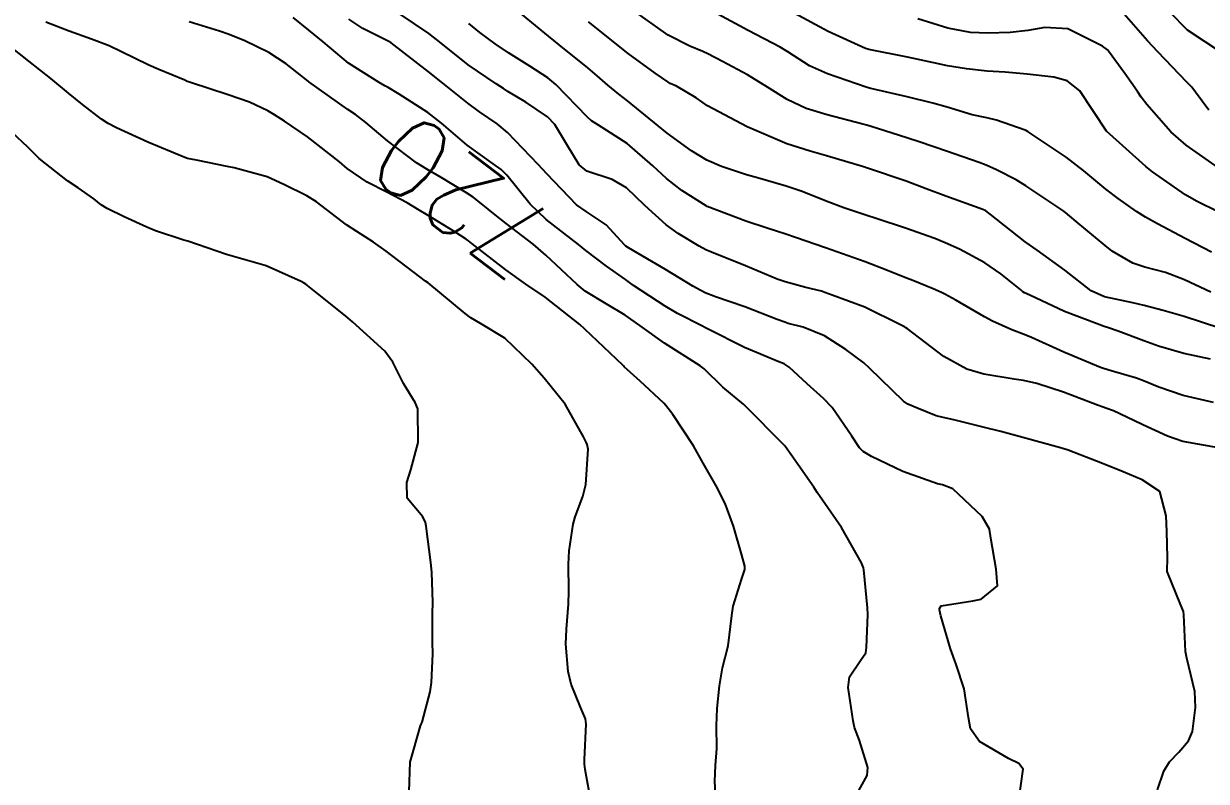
# Model space of a CAD drawing. Header units: metres. Extents: x 298520 to 308411, y 7433745 to 7450750.
# Drawn here: x 299978.7 to 300037.9, y 7449458.7 to 7449496.6 of the extents above; entities that cross this region are included whole.
import ezdxf
from ezdxf.enums import TextEntityAlignment as Align

# ---------------------------------------------------------------- set-up
doc = ezdxf.new("R2010")
doc.units = ezdxf.units.M
doc.header["$LTSCALE"] = 10
for name, color, linetype in [('Cotas', 45, 'Continuous'), ('Curvas de Nivel 1m', 11, 'Continuous'), ('Curvas de Nivel 5m', 15, 'Continuous')]:
    doc.layers.add(name, color=color, linetype=linetype)
doc.styles.add('Style-STANDARD', font='STANDARD.shx')

msp = doc.modelspace()

# ---------------------------------------------------------------- linework, layer by layer
at = {"layer": 'Curvas de Nivel 1m', "flags": 128}
for points, elevation in [([(300038.14, 7449483.207), (300036.819, 7449483.827), (300035.865, 7449484.187), (300034.825, 7449484.462), (300034.236, 7449484.658), (300033.194, 7449485.265), (300032.837, 7449485.535), (300031.4, 7449486.739), (300030.861, 7449487.191), (300030.726, 7449487.291), (300028.875, 7449488.523), (300028.385, 7449488.824), (300027.397, 7449489.332), (300026.886, 7449489.555), (300026.538, 7449489.694), (300024.896, 7449490.263), (300023.576, 7449490.706), (300022.906, 7449490.931), (300021.437, 7449491.405), (300020.914, 7449491.563), (300020.707, 7449491.62), (300018.919, 7449492.079), (300017.872, 7449492.396), (300016.927, 7449492.845), (300015.933, 7449493.47), (300014.939, 7449494.081), (300013.681, 7449494.757), (300012.949, 7449495.131), (300012.692, 7449495.246), (300012.04, 7449495.514), (300010.961, 7449496.079), (300009.18, 7449497.348)], 727), ([(300038.178, 7449485.207), (300036.843, 7449485.887), (300035.461, 7449486.627), (300034.859, 7449486.959), (300034.408, 7449487.247), (300033.498, 7449487.89), (300032.874, 7449488.369), (300031.779, 7449489.281), (300030.893, 7449489.966), (300028.984, 7449491.237), (300028.912, 7449491.277), (300028.831, 7449491.311), (300027.409, 7449491.824), (300026.919, 7449491.929), (300026.179, 7449492.089), (300024.924, 7449492.466), (300024.221, 7449492.666), (300022.929, 7449492.977), (300021.107, 7449493.408), (300020.933, 7449493.451), (300020.875, 7449493.469), (300018.94, 7449494.129), (300018.042, 7449494.541), (300016.951, 7449495.236), (300016.573, 7449495.464), (300014.965, 7449496.303), (300013.235, 7449497.242)], 728), ([(300038.038, 7449492.317), (300037.375, 7449493.213), (300037.183, 7449493.463), (300036.938, 7449493.723), (300035.489, 7449495.235), (300034.961, 7449495.79), (300033.676, 7449497.26)], 731), ([(300038.69, 7449495.194), (300036.969, 7449496.325), (300036.08, 7449497.229)], 732), ([(300013.366, 7449457.497), (300013.3, 7449458.719), (300013.326, 7449459.498), (300013.399, 7449460.355), (300013.388, 7449461.497), (300013.417, 7449462.353), (300013.537, 7449463.496), (300013.688, 7449464.392), (300013.964, 7449465.49), (300014.142, 7449467.011), (300014.212, 7449467.486), (300014.636, 7449468.811), (300014.797, 7449469.323), (300014.792, 7449469.479), (300014.651, 7449470.042), (300014.234, 7449471.487), (300013.819, 7449472.628), (300013.362, 7449473.5), (300012.71, 7449474.647), (300012.224, 7449475.515), (300011.188, 7449477.076), (300010.847, 7449477.529), (300010.744, 7449477.644), (300009.555, 7449478.742), (300008.762, 7449479.471), (300008.722, 7449479.51), (300008.683, 7449479.551), (300006.789, 7449481.346), (300006.533, 7449481.583), (300004.806, 7449482.946), (300003.826, 7449483.61), (300002.824, 7449484.326), (300001.126, 7449485.646), (300000.965, 7449485.769), (300000.845, 7449485.857), (300000.281, 7449486.223), (299998.857, 7449487.085), (299998.494, 7449487.31), (299997.896, 7449487.68), (299996.868, 7449488.21), (299995.882, 7449488.714), (299994.88, 7449489.402), (299994.493, 7449489.724), (299992.902, 7449490.98), (299991.741, 7449491.758), (299991.238, 7449492.087), (299990.918, 7449492.289), (299989.986, 7449492.716), (299988.926, 7449493.076), (299987.042, 7449493.698), (299986.932, 7449493.736), (299986.879, 7449493.758), (299986.749, 7449493.813), (299985.455, 7449494.346), (299984.944, 7449494.576), (299983.551, 7449495.257), (299982.958, 7449495.531), (299982.078, 7449495.869), (299980.967, 7449496.272), (299979.798, 7449496.724)], 719), ([(300028.506, 7449457.654), (300028.74, 7449459.317), (300028.527, 7449459.607), (300027.996, 7449459.86), (300026.544, 7449460.713), (300026.103, 7449461.344), (300025.995, 7449461.909), (300025.785, 7449463.348), (300025.376, 7449464.568), (300025.099, 7449465.355), (300024.619, 7449467.004), (300024.553, 7449467.292), (300024.548, 7449467.361), (300024.624, 7449467.503), (300026.215, 7449467.756), (300026.628, 7449467.829), (300027.46, 7449468.507), (300027.387, 7449469.333), (300027.12, 7449470.881), (300027.053, 7449471.336), (300026.679, 7449471.973), (300025.208, 7449473.355), (300024.696, 7449473.55), (300024.452, 7449473.609), (300022.705, 7449474.222), (300021.137, 7449474.985), (300020.72, 7449475.234), (300020.541, 7449475.412), (300020.155, 7449475.989), (300019.174, 7449477.426), (300018.747, 7449477.886), (300017.928, 7449478.616), (300017.018, 7449479.456), (300016.765, 7449479.617), (300016.51, 7449479.719), (300014.777, 7449480.433), (300012.925, 7449481.365), (300012.792, 7449481.439), (300012.678, 7449481.502), (300011.421, 7449482.143), (300010.803, 7449482.501), (300009.225, 7449483.546), (300008.817, 7449483.836), (300007.877, 7449484.514), (300006.839, 7449485.287), (300006.461, 7449485.584), (300004.855, 7449486.839), (300004.041, 7449487.608), (300002.877, 7449489.062), (300002.602, 7449489.346), (300002.189, 7449489.63), (300000.897, 7449490.57), (299999.608, 7449491.663), (299998.918, 7449492.205), (299997.49, 7449493.122), (299996.931, 7449493.45), (299996.777, 7449493.538), (299996.482, 7449493.697), (299994.947, 7449494.668), (299993.674, 7449495.733), (299992.969, 7449496.323), (299992.182, 7449496.959)], 721), ([(300035.463, 7449458.281), (300035.777, 7449459.227), (300036.067, 7449459.688), (300036.537, 7449460.181), (300037.023, 7449460.738), (300037.211, 7449461.213), (300037.365, 7449462.412), (300037.34, 7449463.212), (300036.933, 7449464.881), (300036.87, 7449465.217), (300036.792, 7449467.048), (300036.76, 7449467.219), (300036.626, 7449467.54), (300035.953, 7449469.227), (300035.961, 7449469.919), (300035.928, 7449471.227), (300035.895, 7449472.013), (300035.582, 7449473.231), (300034.701, 7449473.802), (300033.753, 7449474.209), (300032.713, 7449474.618), (300030.996, 7449475.287), (300030.724, 7449475.38), (300030.603, 7449475.412), (300028.729, 7449475.922), (300027.626, 7449476.221), (300026.734, 7449476.439), (300025.273, 7449476.819), (300024.739, 7449476.93), (300024.384, 7449477.01), (300023.484, 7449477.379), (300022.962, 7449477.604), (300022.747, 7449477.75), (300021.048, 7449479.407), (300020.767, 7449479.658), (300019.861, 7449480.335), (300018.787, 7449481.016), (300017.72, 7449481.446), (300016.975, 7449481.638), (300016.795, 7449481.694), (300016.416, 7449481.844), (300014.803, 7449482.469), (300013.333, 7449482.969), (300012.81, 7449483.178), (300012.592, 7449483.284), (300012.193, 7449483.509), (300010.825, 7449484.338), (300008.967, 7449485.423), (300008.842, 7449485.502), (300008.79, 7449485.551), (300007.859, 7449486.571), (300006.86, 7449487.25), (300006.377, 7449487.585), (300004.878, 7449489.125), (300004.449, 7449489.604), (300002.907, 7449491.199), (300002.388, 7449491.628), (300001.514, 7449492.236), (300000.923, 7449492.667), (299999.681, 7449493.663), (299998.942, 7449494.257), (299997.086, 7449495.689), (299996.964, 7449495.762), (299995.667, 7449496.406), (299994.975, 7449496.88)], 722), ([(300038.514, 7449475.413), (300036.728, 7449475.733), (300035.968, 7449475.99), (300034.736, 7449476.558), (300034.279, 7449476.787), (300033.259, 7449477.262), (300032.877, 7449477.401), (300032.745, 7449477.449), (300032.464, 7449477.555), (300030.752, 7449478.194), (300029.424, 7449478.635), (300028.758, 7449478.78), (300028.282, 7449478.841), (300026.76, 7449479.094), (300025.924, 7449479.348), (300024.772, 7449479.98), (300022.921, 7449481.388), (300022.844, 7449481.44), (300022.794, 7449481.467), (300022.631, 7449481.556), (300020.803, 7449482.451), (300019.177, 7449483.059), (300018.811, 7449483.194), (300018.631, 7449483.253), (300017.847, 7449483.444), (300016.817, 7449483.725), (300016.42, 7449483.863), (300014.829, 7449484.523), (300013.137, 7449485.199), (300012.84, 7449485.326), (300012.505, 7449485.505), (300011.467, 7449486.139), (300010.853, 7449486.577), (300009.788, 7449487.541), (300008.872, 7449488.423), (300008.154, 7449488.839), (300006.88, 7449489.269), (300006.502, 7449489.584), (300005.892, 7449490.596), (300005.287, 7449491.596), (300004.917, 7449491.986), (300003.824, 7449492.711), (300002.929, 7449493.253), (300002.705, 7449493.397), (300002.35, 7449493.629), (300000.947, 7449494.586), (299999.585, 7449495.664), (299998.968, 7449496.147), (299997.533, 7449497.129)], 723), ([(300038.269, 7449477.684), (300036.751, 7449478.033), (300035.534, 7449478.454), (300034.758, 7449478.77), (300034.406, 7449478.891), (300033.141, 7449479.264), (300032.765, 7449479.376), (300032.603, 7449479.434), (300030.777, 7449480.198), (300029.161, 7449480.933), (300028.79, 7449481.091), (300028.176, 7449481.319), (300027.209, 7449481.745), (300026.799, 7449481.973), (300025.358, 7449482.804), (300024.81, 7449483.107), (300024.642, 7449483.193), (300024.238, 7449483.369), (300023.219, 7449483.786), (300022.818, 7449483.937), (300021.941, 7449484.284), (300020.833, 7449484.731), (300018.843, 7449485.43), (300017.337, 7449485.941), (300016.849, 7449486.112), (300015.914, 7449486.407), (300014.856, 7449486.758), (300012.92, 7449487.499), (300012.863, 7449487.529), (300011.647, 7449488.294), (300010.877, 7449488.892), (300010.189, 7449489.537), (300008.899, 7449490.642), (300007.47, 7449491.572), (300007.127, 7449491.789), (300006.917, 7449491.969), (300005.334, 7449493.596), (300004.938, 7449493.927), (300004.04, 7449494.515), (300002.956, 7449495.189), (300002.291, 7449495.63), (300001.53, 7449496.203), (300000.973, 7449496.661)], 724), ([(300038.589, 7449481.408), (300036.801, 7449481.992), (300035.753, 7449482.281), (300034.806, 7449482.539), (300034.228, 7449482.669), (300032.81, 7449482.968), (300032.15, 7449483.277), (300030.823, 7449484.303), (300029.433, 7449485.304), (300028.839, 7449485.73), (300027.084, 7449487.112), (300026.862, 7449487.271), (300026.724, 7449487.341), (300024.869, 7449488.008), (300023.883, 7449488.384), (300022.877, 7449488.755), (300020.95, 7449489.409), (300020.883, 7449489.431), (300020.855, 7449489.439), (300018.892, 7449490.036), (300018.078, 7449490.26), (300016.901, 7449490.639), (300014.913, 7449491.48), (300012.923, 7449492.538), (300012.359, 7449492.94), (300011.384, 7449493.523), (300011.063, 7449493.657), (300010.935, 7449493.729), (300010.314, 7449494.161), (300008.949, 7449495.153), (300008.729, 7449495.332), (300008.458, 7449495.557), (300006.97, 7449496.731)], 726), ([(300038.544, 7449487.203), (300037.417, 7449487.761), (300036.872, 7449488.084), (300035.209, 7449489.237), (300034.887, 7449489.496), (300032.913, 7449491.27), (300031.569, 7449493.284), (300030.938, 7449493.787), (300030.273, 7449493.963), (300028.941, 7449494.121), (300027.831, 7449494.216), (300026.942, 7449494.274), (300025.906, 7449494.388), (300024.945, 7449494.541), (300024.256, 7449494.68), (300022.949, 7449494.978), (300021.001, 7449495.361), (300020.953, 7449495.374), (300020.845, 7449495.411), (300018.965, 7449496.254), (300017.269, 7449497.165)], 729), ([(300007.112, 7449457.571), (300006.804, 7449459.301), (300006.768, 7449459.576), (300006.765, 7449459.806), (300006.85, 7449461.576), (300006.816, 7449461.836), (300006.561, 7449462.428), (300006.098, 7449463.585), (300005.951, 7449464.218), (300005.84, 7449465.588), (300005.866, 7449466.332), (300005.971, 7449467.587), (300005.985, 7449468.234), (300005.965, 7449469.587), (300006, 7449470.246), (300006.205, 7449471.585), (300006.301, 7449471.96), (300006.687, 7449472.982), (300006.843, 7449473.578), (300006.946, 7449475.35), (300006.906, 7449475.577), (300006.848, 7449475.702), (300006.727, 7449475.968), (300005.795, 7449477.589), (300004.756, 7449478.903), (300004.138, 7449479.606), (300002.782, 7449480.895), (300001.565, 7449481.638), (300001.075, 7449481.925), (300000.798, 7449482.131), (299998.942, 7449483.669), (299998.814, 7449483.762), (299998.52, 7449483.972), (299996.836, 7449485.25), (299996.209, 7449485.706), (299995.371, 7449486.235), (299994.851, 7449486.576), (299993.341, 7449487.735), (299992.866, 7449488.035), (299991.71, 7449488.596), (299990.875, 7449488.984), (299989.23, 7449489.436), (299988.88, 7449489.49), (299987.337, 7449489.805), (299986.884, 7449489.903), (299986.757, 7449489.939), (299984.896, 7449490.706), (299983.331, 7449491.431), (299982.91, 7449491.651), (299982.587, 7449491.865), (299981.635, 7449492.594), (299980.926, 7449493.165), (299980.047, 7449493.899), (299978.946, 7449494.773), (299977.473, 7449495.925)], 718), ([(299997.989, 7449458.2), (299998.04, 7449459.677), (299998.551, 7449461.487), (299998.614, 7449461.608), (299998.638, 7449461.669), (299999.034, 7449463.2), (299999.112, 7449463.665), (299999.169, 7449465.09), (299999.161, 7449465.664), (299999.162, 7449467.12), (299999.179, 7449467.664), (299999.123, 7449469.188), (299999.068, 7449469.666), (299998.848, 7449471.491), (299998.813, 7449471.669), (299998.676, 7449471.953), (299997.886, 7449472.883), (299997.88, 7449473.682), (299998.072, 7449474.31), (299998.443, 7449475.674), (299998.425, 7449477.36), (299998.286, 7449477.677), (299997.704, 7449478.637), (299997.179, 7449479.694), (299996.771, 7449480.245), (299995.144, 7449481.716), (299994.796, 7449482.015), (299993.404, 7449483.137), (299992.812, 7449483.598), (299992.728, 7449483.657), (299992.588, 7449483.743), (299990.824, 7449484.529), (299989.78, 7449484.829), (299988.833, 7449485.097), (299986.9, 7449485.751), (299986.842, 7449485.769), (299986.701, 7449485.812), (299985.283, 7449486.269), (299984.849, 7449486.452), (299983.722, 7449486.983), (299982.858, 7449487.389), (299982.568, 7449487.573), (299982.201, 7449487.87), (299981.417, 7449488.43), (299980.872, 7449488.782), (299979.466, 7449489.904), (299978.891, 7449490.457), (299977.31, 7449491.926)], 717)]:
    msp.add_lwpolyline(points, dxfattribs=dict(at, elevation=elevation))
at = {"layer": 'Curvas de Nivel 5m', "flags": 128}
for points, elevation in [([(300038.121, 7449479.858), (300036.777, 7449480.139), (300035.513, 7449480.502), (300034.786, 7449480.77), (300033.501, 7449481.259), (300032.96, 7449481.433), (300032.795, 7449481.493), (300032.447, 7449481.623), (300030.802, 7449482.228), (300029.071, 7449483.047), (300028.812, 7449483.179), (300028.729, 7449483.228), (300028.616, 7449483.313), (300027.618, 7449484.125), (300026.826, 7449484.676), (300025.558, 7449485.353), (300024.838, 7449485.678), (300024.321, 7449485.887), (300022.848, 7449486.409), (300021.374, 7449486.886), (300020.859, 7449487.053), (300019.762, 7449487.421), (300018.866, 7449487.756), (300017.663, 7449488.24), (300016.873, 7449488.512), (300015.43, 7449488.921), (300014.879, 7449489.084), (300013.631, 7449489.493), (300012.888, 7449489.814), (300012.125, 7449490.281), (300010.908, 7449491.171), (300010.456, 7449491.535), (300008.925, 7449492.786), (300008.491, 7449493.119), (300007.943, 7449493.565), (300007.4, 7449494.035), (300006.941, 7449494.429), (300005.5, 7449495.595), (300004.967, 7449496.017), (300003.009, 7449497.62)], 725), ([(300020.516, 7449458.255), (300020.923, 7449459.01), (300020.953, 7449459.406), (300020.546, 7449460.763), (300020.297, 7449461.413), (300020.223, 7449461.747), (300019.97, 7449463.416), (300020.047, 7449463.95), (300020.593, 7449464.766), (300020.855, 7449465.151), (300020.888, 7449465.407), (300020.957, 7449467.069), (300020.944, 7449467.407), (300020.751, 7449469.3), (300020.735, 7449469.409), (300020.647, 7449469.66), (300019.641, 7449471.42), (300018.687, 7449472.792), (300018.427, 7449473.17), (300018.253, 7449473.437), (300017.119, 7449475.052), (300016.833, 7449475.458), (300016.784, 7449475.52), (300016.724, 7449475.59), (300014.853, 7449477.479), (300014.744, 7449477.575), (300013.705, 7449478.449), (300012.761, 7449479.365), (300012.568, 7449479.512), (300010.78, 7449480.658), (300009.542, 7449481.543), (300008.798, 7449482.046), (300007.853, 7449482.614), (300006.81, 7449483.257), (300006.398, 7449483.584), (300004.835, 7449485.063), (300004.205, 7449485.606), (300002.853, 7449486.645), (300002.299, 7449487.07), (300001.593, 7449487.639), (300001.189, 7449487.968), (300000.868, 7449488.185), (299999.599, 7449488.94), (299998.88, 7449489.356), (299998.362, 7449489.675), (299996.899, 7449490.781), (299995.826, 7449491.706), (299995.301, 7449492.098), (299994.919, 7449492.35), (299992.968, 7449493.74), (299992.933, 7449493.766), (299991.827, 7449494.637), (299990.954, 7449495.205), (299989.758, 7449495.782), (299988.966, 7449496.11), (299988.49, 7449496.272), (299986.972, 7449496.735)], 720), ([(300038.85, 7449489.19), (300036.903, 7449490.559), (300036.14, 7449491.228), (300034.927, 7449492.601), (300034.656, 7449492.97), (300034.472, 7449493.247), (300033.838, 7449494.153), (300033.02, 7449495.269), (300032.954, 7449495.34), (300032.703, 7449495.527), (300030.969, 7449496.395), (300029.824, 7449496.447), (300028.968, 7449496.31), (300028.08, 7449496.21), (300026.965, 7449496.165), (300026.103, 7449496.212), (300024.969, 7449496.421), (300023.467, 7449496.884)], 730)]:
    msp.add_lwpolyline(points, dxfattribs=dict(at, elevation=elevation))

# ---------------------------------------------------------------- texts
at = {"layer": 'Cotas', "style": 'Style-STANDARD'}
msp.add_text('720', height=4, rotation=142.76519, dxfattribs=at).set_placement((300000.636, 7449487.975, 720), align=Align.MIDDLE_CENTER)

doc.saveas('drawing.dxf')
